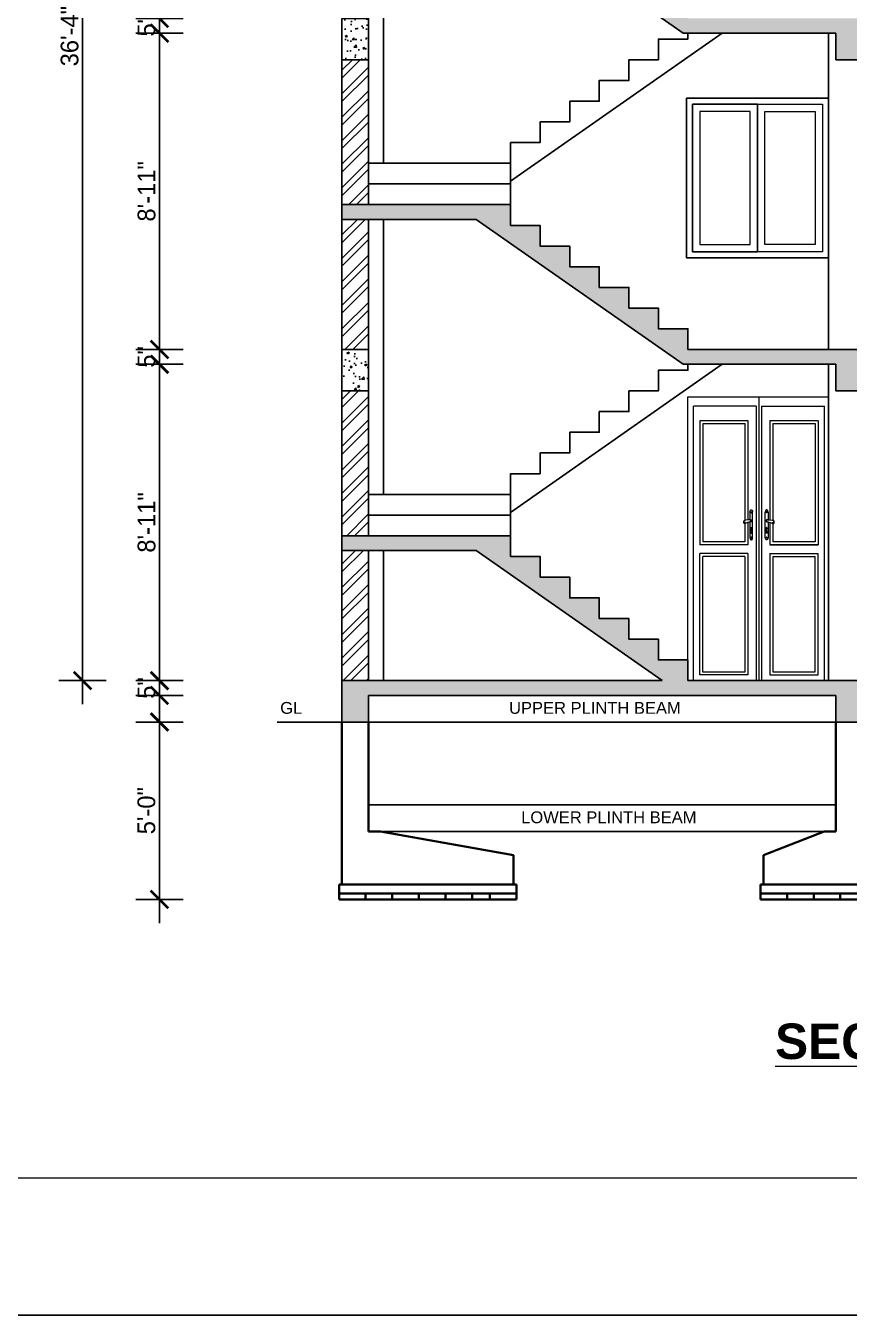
# Model space of a CAD drawing. Header units: inches. Extents: x -2812 to 9774, y -15726 to -746.
# Drawn here: x 4312.3 to 4590.8, y -9492.2 to -9056 of the extents above; entities that cross this region are included whole.
import ezdxf

# ---------------------------------------------------------------- set-up
doc = ezdxf.new("R2010")
doc.units = ezdxf.units.IN
doc.header["$LTSCALE"] = 17
doc.header["$MEASUREMENT"] = 0
doc.linetypes.add('ACAD_ISO02W100', pattern=[15, 12, -3])
for name, color, linetype, lineweight in [('DOOR & WIN', 1, 'Continuous', 25), ('ELE1', 3, 'Continuous', 9), ('ELEVATION', 7, 'Continuous', 25), ('furnitures', 45, 'Continuous', 9), ('OUTLINE', 1, 'Continuous', 25), ('TEXT', 231, 'Continuous', 20), ('WALL', 1, 'Continuous', 35), ('WINDOW FRAME', 161, 'Continuous', 20)]:
    doc.layers.add(name, color=color, linetype=linetype, lineweight=lineweight)
doc.styles.add('ARCHITECTURE', font='stylu.ttf')
doc.dimstyles.new('8 SCALE', dxfattribs={"dimscale": 0, "dimtxt": 6, "dimasz": 6, "dimexe": 8, "dimexo": 8, "dimgap": 1.25, "dimtad": 1, "dimdec": 0, "dimzin": 3, "dimdsep": 46, "dimlunit": 4, "dimtxsty": 'ARCHITECTURE', "dimblk": 'ARCHTICK', "dimcen": 8, "dimdle": 8, "dimclrd": 5, "dimclre": 5, "dimclrt": 7, "dimadec": 0, "dimazin": 0, "dimtfac": 0.75, "dimtdec": 0, "dimtix": 1, "dimtmove": 2, "dimatfit": 3, "dimldrblk": 'ARCHTICK', "dimfxl": 8, "dimfxlon": 1, "dimtolj": 1, "dimtzin": 0, "dimlwd": -1, "dimlwe": -1, "dimarcsym": 0})
pattern_1 = [(50, (1436.608, -6453.4055), (7.172602, -0.627521), [0.75, -8.25]), (355, (1436.608, -6453.4055), (-1.387513, 7.521921), [0.6, -6.6]), (100.45144, (1437.2056, -6453.458), (5.785088, 6.8944), [0.637402, -7.011421]), (46.1842, (1436.608, -6451.4055), (10.672413, -1.655193), [1.125, -12.375]), (96.63564, (1437.497, -6451.543), (9.34662, 9.741186), [0.956103, -10.517138]), (351.18416, (1436.608, -6451.405), (9.34662, 9.741186), [0.9, -9.9]), (21, (1437.608, -6451.9055), (5.9690705, -4.026189), [0.75, -8.25]), (326, (1437.608, -6451.9055), (2.433153, 7.2515), [0.6, -6.6]), (71.45144, (1438.105, -6452.241), (8.402224, 3.225312), [0.637402, -7.011421]), (37.5, (1436.608, -6453.4055), (0.1215986, 3.3289385), [0, -6.52, 0, -6.7, 0, -6.625]), (7.5, (1436.608, -6453.4055), (2.6306954, 3.944117), [0, -3.82, 0, -6.37, 0, -2.525]), (327.5, (1434.378, -6453.4055), (5.3382244, -0.2255487), [0, -2.5, 0, -7.8, 0, -10.35]), (317.5, (1433.378, -6453.4055), (5.8318617, 1.00105), [0, -3.25, 0, -5.18, 0, -7.35])]
pattern_2 = [(45, (1436.608, -6453.4055), (-3.977476, 3.977476), []), (45, (1439.2595, -6453.4055), (-3.977476, 3.977476), [])]

# ---------------------------------------------------------------- blocks, each defined once
blk = doc.blocks.new('sdfsdferer')
at = {"layer": 'ELEVATION', "linetype": 'Continuous'}
blk.add_lwpolyline([(-29098.16, -495.81), (-29050.16, -495.81), (-29050.16, -549.81), (-29098.16, -549.81)], close=True, dxfattribs=at)
at = {"layer": 'WINDOW FRAME'}
for p, q in [((-29074.16, -497.81), (-29074.16, -547.81)), ((-29074.16, -547.81), (-29074.16, -497.81))]:
    blk.add_line(p, q, dxfattribs=at)
for points in [[(-29074.16, -547.81), (-29096.16, -547.81), (-29096.16, -497.81), (-29074.16, -497.81)], [(-29074.16, -497.81), (-29052.16, -497.81), (-29052.16, -547.81), (-29074.16, -547.81)]]:
    blk.add_lwpolyline(points, dxfattribs=at)
for points in [[(-29074.16, -497.81), (-29096.16, -497.81), (-29096.16, -547.81), (-29074.16, -547.81)], [(-29076.66, -500.31), (-29093.66, -500.31), (-29093.66, -545.31), (-29076.66, -545.31)], [(-29071.66, -500.31), (-29054.66, -500.31), (-29054.66, -545.31), (-29071.66, -545.31)]]:
    blk.add_lwpolyline(points, close=True, dxfattribs=at)
blk = doc.blocks.new('_ArchTick')
at = {"color": 0, "linetype": 'ByBlock', "const_width": 0.15}
blk.add_lwpolyline([(-0.5, -0.5), (0.5, 0.5)], dxfattribs=at)
blk = doc.blocks.new('*D3173')
at = {"layer": 'Defpoints', "color": 0, "transparency": 16777216}
for p in [(4357.53, -9170.52), (4536.24, -9170.52), (4419.24, -9277.52)]:
    blk.add_point(p, dxfattribs=at)
at = {"layer": 'OUTLINE', "color": 5, "transparency": 16777216}
for p, q in [((4357.53, -9285.52), (4357.53, -9162.52)), ((4365.53, -9170.52), (4349.53, -9170.52)), ((4365.53, -9277.52), (4349.53, -9277.52))]:
    blk.add_line(p, q, dxfattribs=at)
at = {"layer": 'OUTLINE', "color": 5, "transparency": 16777216, "xscale": 6, "yscale": 6, "zscale": 6}
for p, rotation in [((4357.53, -9170.52), 90), ((4357.53, -9277.52), 270)]:
    blk.add_blockref('_ArchTick', p, dxfattribs=dict(at, rotation=rotation))
at = {"layer": 'OUTLINE', "color": 7, "transparency": 16777216, "insert": (4353.18, -9224.02), "char_height": 6, "attachment_point": 5, "rotation": 90, "style": 'ARCHITECTURE'}
blk.add_mtext('\\A1;8\'-11"', dxfattribs=at)
blk = doc.blocks.new('*D3174')
at = {"layer": 'Defpoints', "color": 0, "transparency": 16777216}
for p in [(4357.53, -9058.52), (4536.24, -9058.52), (4536.24, -9165.52)]:
    blk.add_point(p, dxfattribs=at)
at = {"layer": 'OUTLINE', "color": 5, "transparency": 16777216}
for p, q in [((4357.53, -9173.52), (4357.53, -9050.52)), ((4365.53, -9058.52), (4349.53, -9058.52)), ((4365.53, -9165.52), (4349.53, -9165.52))]:
    blk.add_line(p, q, dxfattribs=at)
at = {"layer": 'OUTLINE', "color": 5, "transparency": 16777216, "xscale": 6, "yscale": 6, "zscale": 6}
for p, rotation in [((4357.53, -9058.52), 90), ((4357.53, -9165.52), 270)]:
    blk.add_blockref('_ArchTick', p, dxfattribs=dict(at, rotation=rotation))
at = {"layer": 'OUTLINE', "color": 7, "transparency": 16777216, "insert": (4353.18, -9112.02), "char_height": 6, "attachment_point": 5, "rotation": 90, "style": 'ARCHITECTURE'}
blk.add_mtext('\\A1;8\'-11"', dxfattribs=at)
blk = doc.blocks.new('*D3175')
at = {"layer": 'Defpoints', "color": 0, "transparency": 16777216}
for p in [(4357.53, -9053.52), (4536.24, -9053.52), (4536.24, -9058.52)]:
    blk.add_point(p, dxfattribs=at)
at = {"layer": 'OUTLINE', "color": 5, "transparency": 16777216}
for p, q in [((4357.53, -9053.52), (4357.53, -9047.52)), ((4365.53, -9053.52), (4349.53, -9053.52)), ((4357.53, -9058.52), (4357.53, -9053.52)), ((4365.53, -9058.52), (4349.53, -9058.52)), ((4357.53, -9058.52), (4357.53, -9064.52))]:
    blk.add_line(p, q, dxfattribs=at)
at = {"layer": 'OUTLINE', "color": 5, "transparency": 16777216, "xscale": 6, "yscale": 6, "zscale": 6}
for p, rotation in [((4357.53, -9053.52), 270), ((4357.53, -9058.52), 90)]:
    blk.add_blockref('_ArchTick', p, dxfattribs=dict(at, rotation=rotation))
at = {"layer": 'OUTLINE', "color": 7, "transparency": 16777216, "insert": (4353.15, -9056.02), "char_height": 6, "attachment_point": 5, "rotation": 90, "style": 'ARCHITECTURE'}
blk.add_mtext('\\A1;5"', dxfattribs=at)
blk = doc.blocks.new('*D3176')
at = {"layer": 'Defpoints', "color": 0, "transparency": 16777216}
for p in [(4357.53, -8946.52), (4536.24, -8946.52), (4536.24, -9053.52)]:
    blk.add_point(p, dxfattribs=at)
at = {"layer": 'OUTLINE', "color": 5, "transparency": 16777216}
for p, q in [((4357.53, -9061.52), (4357.53, -8938.52)), ((4365.53, -8946.52), (4349.53, -8946.52)), ((4365.53, -9053.52), (4349.53, -9053.52))]:
    blk.add_line(p, q, dxfattribs=at)
at = {"layer": 'OUTLINE', "color": 5, "transparency": 16777216, "xscale": 6, "yscale": 6, "zscale": 6}
for p, rotation in [((4357.53, -8946.52), 90), ((4357.53, -9053.52), 270)]:
    blk.add_blockref('_ArchTick', p, dxfattribs=dict(at, rotation=rotation))
at = {"layer": 'OUTLINE', "color": 7, "transparency": 16777216, "insert": (4353.18, -9000.02), "char_height": 6, "attachment_point": 5, "rotation": 90, "style": 'ARCHITECTURE'}
blk.add_mtext('\\A1;8\'-11"', dxfattribs=at)
blk = doc.blocks.new('*D3181')
at = {"layer": 'Defpoints', "color": 0, "transparency": 16777216}
for p in [(4357.53, -9165.52), (4536.24, -9165.52), (4536.24, -9170.52)]:
    blk.add_point(p, dxfattribs=at)
at = {"layer": 'OUTLINE', "color": 5, "transparency": 16777216}
for p, q in [((4357.53, -9165.52), (4357.53, -9159.52)), ((4365.53, -9165.52), (4349.53, -9165.52)), ((4357.53, -9170.52), (4357.53, -9165.52)), ((4365.53, -9170.52), (4349.53, -9170.52)), ((4357.53, -9170.52), (4357.53, -9176.52))]:
    blk.add_line(p, q, dxfattribs=at)
at = {"layer": 'OUTLINE', "color": 5, "transparency": 16777216, "xscale": 6, "yscale": 6, "zscale": 6}
for p, rotation in [((4357.53, -9165.52), 270), ((4357.53, -9170.52), 90)]:
    blk.add_blockref('_ArchTick', p, dxfattribs=dict(at, rotation=rotation))
at = {"layer": 'OUTLINE', "color": 7, "transparency": 16777216, "insert": (4353.15, -9168.02), "char_height": 6, "attachment_point": 5, "rotation": 90, "style": 'ARCHITECTURE'}
blk.add_mtext('\\A1;5"', dxfattribs=at)
blk = doc.blocks.new('*D3182')
at = {"layer": 'Defpoints', "color": 0, "transparency": 16777216}
for p in [(4419.24, -9277.52), (4357.53, -9282.52), (4428.24, -9282.52)]:
    blk.add_point(p, dxfattribs=at)
at = {"layer": 'OUTLINE', "color": 5, "transparency": 16777216}
for p, q in [((4357.53, -9277.52), (4357.53, -9271.52)), ((4365.53, -9277.52), (4349.53, -9277.52)), ((4357.53, -9277.52), (4357.53, -9282.52)), ((4365.53, -9282.52), (4349.53, -9282.52)), ((4357.53, -9282.52), (4357.53, -9288.52))]:
    blk.add_line(p, q, dxfattribs=at)
at = {"layer": 'OUTLINE', "color": 5, "transparency": 16777216, "xscale": 6, "yscale": 6, "zscale": 6}
for p, rotation in [((4357.53, -9277.52), 270), ((4357.53, -9282.52), 90)]:
    blk.add_blockref('_ArchTick', p, dxfattribs=dict(at, rotation=rotation))
at = {"layer": 'OUTLINE', "color": 7, "transparency": 16777216, "insert": (4353.15, -9280.02), "char_height": 6, "attachment_point": 5, "rotation": 90, "style": 'ARCHITECTURE'}
blk.add_mtext('\\A1;5"', dxfattribs=at)
blk = doc.blocks.new('*D3183')
at = {"layer": 'Defpoints', "color": 0, "transparency": 16777216}
for p in [(4419.24, -9291.52), (4357.53, -9351.52), (4419.24, -9351.52)]:
    blk.add_point(p, dxfattribs=at)
at = {"layer": 'OUTLINE', "color": 5, "transparency": 16777216}
for p, q in [((4357.53, -9283.52), (4357.53, -9359.52)), ((4365.53, -9291.52), (4349.53, -9291.52)), ((4365.53, -9351.52), (4349.53, -9351.52))]:
    blk.add_line(p, q, dxfattribs=at)
at = {"layer": 'OUTLINE', "color": 5, "transparency": 16777216, "xscale": 6, "yscale": 6, "zscale": 6}
for p, rotation in [((4357.53, -9291.52), 90), ((4357.53, -9351.52), 270)]:
    blk.add_blockref('_ArchTick', p, dxfattribs=dict(at, rotation=rotation))
at = {"layer": 'OUTLINE', "color": 7, "transparency": 16777216, "insert": (4353.13, -9321.52), "char_height": 6, "attachment_point": 5, "rotation": 90, "style": 'ARCHITECTURE'}
blk.add_mtext('\\A1;5\'-0"', dxfattribs=at)
blk = doc.blocks.new('*D3184')
at = {"layer": 'Defpoints', "color": 0, "transparency": 16777216}
for p in [(4331.54, -8841.52), (4419.24, -8841.52), (4419.24, -9277.52)]:
    blk.add_point(p, dxfattribs=at)
at = {"layer": 'OUTLINE', "color": 5, "transparency": 16777216}
for p, q in [((4331.54, -9285.52), (4331.54, -8833.52)), ((4339.54, -8841.52), (4323.54, -8841.52)), ((4339.54, -9277.52), (4323.54, -9277.52))]:
    blk.add_line(p, q, dxfattribs=at)
at = {"layer": 'OUTLINE', "color": 5, "transparency": 16777216, "xscale": 6, "yscale": 6, "zscale": 6}
for p, rotation in [((4331.54, -8841.52), 90), ((4331.54, -9277.52), 270)]:
    blk.add_blockref('_ArchTick', p, dxfattribs=dict(at, rotation=rotation))
at = {"layer": 'OUTLINE', "color": 7, "transparency": 16777216, "insert": (4327.16, -9059.52), "char_height": 6, "attachment_point": 5, "rotation": 90, "style": 'ARCHITECTURE'}
blk.add_mtext('\\A1;36\'-4"', dxfattribs=at)

msp = doc.modelspace()

# ---------------------------------------------------------------- hatches: boundary and pattern name
at = {"layer": 'OUTLINE', "true_color": 0xf7abae}
h = msp.add_hatch(dxfattribs=at)
h.set_pattern_fill('AR-CONC', color=241)
h.set_pattern_definition(pattern_1)
h.paths.add_polyline_path([(4476.24, -9004.52), (4419.24, -9004.52), (4419.24, -9009.52), (4464.66, -9009.52), (4534.66, -9058.52), (4586.25, -9058.52), (4586.25, -9067.52), (4595.25, -9067.52), (4595.25, -9058.52), (4714.74, -9058.52), (4714.74, -9067.52), (4723.74, -9067.52), (4723.74, -9058.52), (4870.24, -9058.52), (4870.24, -9067.52), (4879.24, -9067.52), (4879.24, -9053.52), (4870.24, -9053.52), (4536.24, -9053.52), (4536.24, -9046.52), (4526.24, -9046.52), (4526.24, -9039.52), (4516.24, -9039.52), (4516.24, -9032.52), (4506.24, -9032.52), (4506.24, -9025.52), (4496.24, -9025.52), (4496.24, -9018.52), (4486.24, -9018.52), (4486.24, -9011.52), (4476.24, -9011.52)])
h = msp.add_hatch(dxfattribs=at)
h.set_pattern_fill('AR-CONC', color=241)
h.set_pattern_definition(pattern_1)
h.paths.add_polyline_path([(4428.24, -9053.52), (4419.24, -9053.52), (4419.24, -9067.52), (4428.24, -9067.52)])
at = {"layer": 'OUTLINE'}
h = msp.add_hatch(dxfattribs=at)
h.set_pattern_fill('ANSI32', color=8, scale=15)
h.set_pattern_definition(pattern_2)
h.paths.add_polyline_path([(4428.24, -9067.52), (4419.24, -9067.52), (4419.24, -9116.52), (4428.24, -9116.52)])
at = {"layer": 'OUTLINE', "true_color": 0xf7abae}
h = msp.add_hatch(dxfattribs=at)
h.set_pattern_fill('AR-CONC', color=241)
h.set_pattern_definition(pattern_1)
h.paths.add_polyline_path([(4496.24, -9130.52), (4486.24, -9130.52), (4486.24, -9123.52), (4476.24, -9123.52), (4476.24, -9116.52), (4419.24, -9116.52), (4419.24, -9121.52), (4464.66, -9121.52), (4534.66, -9170.52), (4586.25, -9170.52), (4586.25, -9179.52), (4595.25, -9179.52), (4595.25, -9170.52), (4714.74, -9170.52), (4714.74, -9179.52), (4723.74, -9179.52), (4723.74, -9170.52), (4870.24, -9170.52), (4870.24, -9179.52), (4879.24, -9179.52), (4879.24, -9165.52), (4870.24, -9165.52), (4536.24, -9165.52), (4536.24, -9158.52), (4526.24, -9158.52), (4526.24, -9151.52), (4516.24, -9151.52), (4516.24, -9144.52), (4506.24, -9144.52), (4506.24, -9137.52), (4496.24, -9137.52)])
at = {"layer": 'OUTLINE'}
h = msp.add_hatch(dxfattribs=at)
h.set_pattern_fill('ANSI32', color=8, scale=15)
h.set_pattern_definition(pattern_2)
h.paths.add_polyline_path([(4428.24, -9121.52), (4419.24, -9121.52), (4419.24, -9165.52), (4428.24, -9165.52)], flags=17)
at = {"layer": 'OUTLINE', "true_color": 0xf7abae}
h = msp.add_hatch(dxfattribs=at)
h.set_pattern_fill('AR-CONC', color=241)
h.set_pattern_definition(pattern_1)
h.paths.add_polyline_path([(4428.24, -9165.52), (4419.24, -9165.52), (4419.24, -9179.52), (4428.24, -9179.52)])
at = {"layer": 'OUTLINE'}
h = msp.add_hatch(dxfattribs=at)
h.set_pattern_fill('ANSI32', color=8, scale=15)
h.set_pattern_definition(pattern_2)
h.paths.add_polyline_path([(4428.24, -9179.52), (4419.24, -9179.52), (4419.24, -9228.52), (4428.24, -9228.52)])
at = {"layer": 'OUTLINE', "true_color": 0xf7abae}
h = msp.add_hatch(dxfattribs=at)
h.set_pattern_fill('AR-CONC', color=241)
h.set_pattern_definition(pattern_1)
h.paths.add_polyline_path([(4428.24, -9282.52), (4586.25, -9282.52), (4586.25, -9291.52), (4595.25, -9291.52), (4595.25, -9282.52), (4714.74, -9282.52), (4714.74, -9291.52), (4723.74, -9291.52), (4723.74, -9282.52), (4870.24, -9282.52), (4870.24, -9291.52), (4879.24, -9291.52), (4879.24, -9277.52), (4870.24, -9277.52), (4536.24, -9277.52), (4536.24, -9270.52), (4526.24, -9270.52), (4526.24, -9263.52), (4516.24, -9263.52), (4516.24, -9256.52), (4506.24, -9256.52), (4506.24, -9249.52), (4496.24, -9249.52), (4496.24, -9242.52), (4486.24, -9242.52), (4486.24, -9235.52), (4476.24, -9235.52), (4476.24, -9228.52), (4419.24, -9228.52), (4419.24, -9233.52), (4464.66, -9233.52), (4527.52, -9277.52), (4419.24, -9277.52), (4419.24, -9291.52), (4428.24, -9291.52)])
at = {"layer": 'OUTLINE'}
h = msp.add_hatch(dxfattribs=at)
h.set_pattern_fill('ANSI32', color=8, scale=15)
h.set_pattern_definition(pattern_2)
h.paths.add_polyline_path([(4428.24, -9233.52), (4419.24, -9233.52), (4419.24, -9277.52), (4428.24, -9277.52)], flags=17)

# ---------------------------------------------------------------- linework, layer by layer
at = {"layer": 'Defpoints'}
msp.add_lwpolyline([(5451.85, -7244.21), (2274.25, -7244.21), (2274.25, -9492.18), (5451.85, -9492.18)], close=True, dxfattribs=at)
at = {"layer": 'ELE1'}
msp.add_lwpolyline([(2320.56, -7290.53), (5405.53, -7290.53), (5405.53, -9445.86), (2320.56, -9445.86)], close=True, dxfattribs=at)
at = {"layer": 'furnitures'}
for p, q in [((4536.24, -9181.52), (4583.75, -9181.52)), ((4536.24, -9181.52), (4583.75, -9181.52)), ((4536.24, -9277.52), (4536.24, -9181.52)), ((4536.24, -9181.52), (4583.75, -9181.52)), ((4538.12, -9277.52), (4538.12, -9184.71)), ((4559.33, -9184.71), (4538.12, -9184.71)), ((4559.33, -9184.71), (4559.33, -9277.52)), ((4560.24, -9181.52), (4560.24, -9277.52)), ((4561.14, -9184.71), (4561.14, -9277.52)), ((4561.14, -9184.71), (4582.35, -9184.71)), ((4582.35, -9277.52), (4582.35, -9184.71)), ((4583.75, -9277.52), (4583.75, -9181.52)), ((4540.23, -9189.5), (4540.23, -9231.63)), ((4540.32, -9189.5), (4556.5, -9189.5)), ((4556.5, -9189.5), (4556.5, -9223.18)), ((4563.97, -9189.5), (4563.97, -9223.18)), ((4563.97, -9189.5), (4580.16, -9189.5)), ((4580.24, -9189.5), (4580.24, -9231.63)), ((4541.23, -9190.5), (4541.23, -9230.63)), ((4541.32, -9190.5), (4555.58, -9190.5)), ((4555.5, -9190.5), (4555.5, -9223.27)), ((4564.97, -9190.5), (4564.97, -9223.27)), ((4564.97, -9190.5), (4579.24, -9190.5)), ((4579.24, -9190.5), (4579.24, -9230.63)), ((4557.17, -9220.53), (4557.22, -9220.19)), ((4557.22, -9220.19), (4557.35, -9219.92)), ((4557.35, -9219.92), (4557.53, -9219.77)), ((4557.53, -9219.77), (4557.74, -9219.77)), ((4557.55, -9220.45), (4557.53, -9220.55)), ((4557.61, -9220.39), (4557.55, -9220.45)), ((4557.55, -9220.55), (4557.56, -9220.46)), ((4557.56, -9220.46), (4557.61, -9220.4)), ((4557.67, -9220.39), (4557.61, -9220.39)), ((4557.61, -9220.4), (4557.67, -9220.4)), ((4557.72, -9220.45), (4557.67, -9220.39)), ((4557.67, -9220.4), (4557.71, -9220.46)), ((4557.71, -9220.46), (4557.73, -9220.55)), ((4557.74, -9220.55), (4557.72, -9220.45)), ((4557.74, -9219.77), (4557.93, -9219.92)), ((4557.93, -9219.92), (4558.05, -9220.19)), ((4558.05, -9220.19), (4558.1, -9220.53)), ((4562.42, -9220.19), (4562.37, -9220.53)), ((4562.54, -9219.92), (4562.42, -9220.19)), ((4562.73, -9219.77), (4562.54, -9219.92)), ((4562.94, -9219.77), (4562.73, -9219.77)), ((4562.73, -9220.55), (4562.75, -9220.45)), ((4562.76, -9220.46), (4562.74, -9220.55)), ((4562.75, -9220.45), (4562.8, -9220.39)), ((4562.81, -9220.4), (4562.76, -9220.46)), ((4562.8, -9220.39), (4562.87, -9220.39)), ((4562.86, -9220.4), (4562.81, -9220.4)), ((4562.91, -9220.46), (4562.86, -9220.4)), ((4562.87, -9220.39), (4562.92, -9220.45)), ((4562.93, -9220.55), (4562.91, -9220.46)), ((4562.92, -9220.45), (4562.94, -9220.55)), ((4563.12, -9219.92), (4562.94, -9219.77)), ((4563.25, -9220.19), (4563.12, -9219.92)), ((4563.3, -9220.53), (4563.25, -9220.19)), ((4555.16, -9223.61), (4555.15, -9223.62)), ((4555.15, -9223.62), (4555.15, -9223.65)), ((4555.15, -9223.65), (4555.16, -9223.62)), ((4555.15, -9223.65), (4555.15, -9223.7)), ((4555.15, -9223.7), (4555.15, -9223.76)), ((4555.15, -9223.76), (4555.15, -9223.82)), ((4555.15, -9223.82), (4555.15, -9223.89)), ((4555.15, -9223.89), (4555.15, -9223.97)), ((4555.15, -9223.97), (4555.15, -9224.03)), ((4555.15, -9224.03), (4555.15, -9224.09)), ((4555.15, -9224.09), (4555.15, -9224.13)), ((4555.15, -9224.13), (4555.15, -9224.16)), ((4555.15, -9224.16), (4555.16, -9224.17)), ((4555.16, -9223.56), (4555.17, -9223.53)), ((4555.16, -9223.58), (4555.17, -9223.55)), ((4555.16, -9223.61), (4555.16, -9223.56)), ((4555.16, -9223.58), (4555.16, -9223.58)), ((4555.16, -9223.62), (4555.17, -9223.58)), ((4555.16, -9223.58), (4555.16, -9223.62)), ((4555.16, -9223.62), (4555.16, -9223.58)), ((4555.16, -9223.62), (4555.16, -9223.62)), ((4555.16, -9223.62), (4555.16, -9223.65)), ((4555.16, -9223.74), (4555.16, -9223.62)), ((4555.16, -9223.89), (4555.16, -9223.81)), ((4555.16, -9224.11), (4555.16, -9223.97)), ((4555.16, -9224.22), (4555.16, -9224.16)), ((4555.16, -9224.22), (4555.16, -9224.17)), ((4555.17, -9224.25), (4555.16, -9224.22)), ((4555.2, -9223.46), (4555.17, -9223.53)), ((4555.17, -9223.55), (4555.17, -9223.54)), ((4555.17, -9223.58), (4555.17, -9223.58)), ((4555.2, -9224.3), (4555.17, -9224.25)), ((4555.24, -9223.41), (4555.2, -9223.46)), ((4555.2, -9224.29), (4555.24, -9224.31)), ((4555.2, -9224.29), (4555.2, -9224.3)), ((4555.24, -9224.33), (4555.2, -9224.3)), ((4555.21, -9223.88), (4555.25, -9223.87)), ((4555.21, -9223.88), (4555.21, -9223.99)), ((4555.21, -9223.99), (4555.25, -9223.99)), ((4555.24, -9223.41), (4555.52, -9223.25)), ((4555.24, -9224.31), (4555.24, -9224.33)), ((4555.24, -9224.31), (4555.24, -9224.33)), ((4555.51, -9224.35), (4555.24, -9224.31)), ((4555.24, -9224.31), (4555.24, -9224.31)), ((4555.52, -9224.37), (4555.24, -9224.33)), ((4555.25, -9223.87), (4555.25, -9223.99)), ((4555.57, -9223.95), (4555.25, -9223.99)), ((4555.25, -9223.99), (4555.25, -9224.1)), ((4555.56, -9224.09), (4555.25, -9224.1)), ((4555.5, -9224.36), (4555.5, -9230.63)), ((4555.51, -9224.35), (4555.52, -9224.37)), ((4555.82, -9223.23), (4555.52, -9223.25)), ((4555.82, -9224.26), (4555.52, -9224.37)), ((4555.56, -9224.09), (4555.57, -9223.95)), ((4556.46, -9223.18), (4555.82, -9223.23)), ((4556.46, -9224.02), (4555.82, -9224.26)), ((4555.82, -9224.25), (4555.82, -9224.25)), ((4556.5, -9223.18), (4556.46, -9223.18)), ((4556.5, -9224.01), (4556.46, -9224.02)), ((4557.15, -9223.11), (4556.5, -9223.18)), ((4556.5, -9223.18), (4556.5, -9223.23)), ((4557.15, -9223.79), (4556.5, -9224.01)), ((4556.5, -9224), (4556.5, -9224.01)), ((4556.5, -9224.01), (4556.5, -9231.63)), ((4557.17, -9223.11), (4557.15, -9223.11)), ((4557.17, -9223.78), (4557.15, -9223.79)), ((4557.17, -9220.53), (4557.17, -9223.11)), ((4557.17, -9223.11), (4557.17, -9223.21)), ((4557.23, -9223.12), (4557.17, -9223.11)), ((4557.17, -9223.28), (4557.17, -9223.29)), ((4557.17, -9223.77), (4557.17, -9223.78)), ((4557.17, -9223.78), (4557.17, -9229.13)), ((4557.23, -9223.78), (4557.17, -9223.78)), ((4557.23, -9223.12), (4557.31, -9223.13)), ((4557.31, -9223.77), (4557.23, -9223.78)), ((4557.31, -9223.13), (4557.39, -9223.13)), ((4557.39, -9223.77), (4557.31, -9223.77)), ((4557.39, -9223.13), (4557.46, -9223.13)), ((4557.46, -9223.76), (4557.39, -9223.77)), ((4557.46, -9223.13), (4557.53, -9223.14)), ((4557.53, -9223.76), (4557.46, -9223.76)), ((4557.53, -9220.55), (4557.55, -9220.65)), ((4557.53, -9223.14), (4557.58, -9223.14)), ((4557.53, -9223.45), (4557.54, -9223.39)), ((4557.54, -9223.51), (4557.53, -9223.45)), ((4557.58, -9223.75), (4557.53, -9223.76)), ((4557.54, -9223.39), (4557.55, -9223.33)), ((4557.55, -9223.57), (4557.54, -9223.51)), ((4557.56, -9220.64), (4557.55, -9220.55)), ((4557.55, -9220.65), (4557.61, -9220.72)), ((4557.55, -9223.33), (4557.58, -9223.28)), ((4557.58, -9223.62), (4557.55, -9223.57)), ((4557.61, -9220.7), (4557.56, -9220.64)), ((4557.58, -9223.14), (4557.63, -9223.15)), ((4557.58, -9223.28), (4557.59, -9223.26)), ((4557.61, -9223.66), (4557.58, -9223.62)), ((4557.63, -9223.75), (4557.58, -9223.75)), ((4557.67, -9220.7), (4557.61, -9220.7)), ((4557.61, -9220.72), (4557.67, -9220.72)), ((4557.64, -9223.68), (4557.61, -9223.66)), ((4557.62, -9223.23), (4557.64, -9223.21)), ((4557.63, -9223.15), (4557.66, -9223.15)), ((4557.66, -9223.75), (4557.63, -9223.75)), ((4557.64, -9223.21), (4557.68, -9223.21)), ((4557.68, -9223.69), (4557.64, -9223.68)), ((4557.66, -9223.15), (4557.68, -9223.16)), ((4557.68, -9223.74), (4557.66, -9223.75)), ((4557.71, -9220.64), (4557.67, -9220.7)), ((4557.67, -9220.72), (4557.72, -9220.65)), ((4557.72, -9223.17), (4557.68, -9223.16)), ((4557.68, -9223.21), (4557.72, -9223.21)), ((4557.72, -9223.68), (4557.68, -9223.69)), ((4557.68, -9223.74), (4557.72, -9223.73)), ((4557.73, -9220.55), (4557.71, -9220.64)), ((4557.72, -9220.65), (4557.74, -9220.55)), ((4557.76, -9223.2), (4557.72, -9223.17)), ((4557.72, -9223.21), (4557.75, -9223.24)), ((4557.75, -9223.66), (4557.72, -9223.68)), ((4557.72, -9223.73), (4557.76, -9223.7)), ((4557.75, -9223.24), (4557.75, -9223.24)), ((4557.78, -9223.62), (4557.75, -9223.66)), ((4557.8, -9223.24), (4557.76, -9223.2)), ((4557.76, -9223.7), (4557.8, -9223.66)), ((4557.79, -9223.6), (4557.78, -9223.62)), ((4557.79, -9223.3), (4557.8, -9223.33)), ((4557.8, -9223.25), (4557.8, -9223.24)), ((4557.83, -9223.31), (4557.8, -9223.25)), ((4557.8, -9223.33), (4557.82, -9223.39)), ((4557.8, -9223.65), (4557.83, -9223.59)), ((4557.8, -9223.65), (4557.8, -9223.66)), ((4557.82, -9223.51), (4557.81, -9223.53)), ((4557.82, -9223.39), (4557.82, -9223.45)), ((4557.82, -9223.45), (4557.82, -9223.51)), ((4557.85, -9223.38), (4557.83, -9223.31)), ((4557.83, -9223.59), (4557.85, -9223.52)), ((4557.85, -9223.45), (4557.85, -9223.38)), ((4557.85, -9223.52), (4557.85, -9223.45)), ((4558.1, -9229.13), (4558.1, -9220.53)), ((4562.37, -9229.13), (4562.37, -9220.53)), ((4562.62, -9223.38), (4562.64, -9223.31)), ((4562.62, -9223.45), (4562.62, -9223.38)), ((4562.62, -9223.52), (4562.62, -9223.45)), ((4562.64, -9223.59), (4562.62, -9223.52)), ((4562.64, -9223.31), (4562.67, -9223.25)), ((4562.67, -9223.65), (4562.64, -9223.59)), ((4562.67, -9223.33), (4562.65, -9223.39)), ((4562.65, -9223.39), (4562.65, -9223.45)), ((4562.65, -9223.45), (4562.65, -9223.51)), ((4562.65, -9223.51), (4562.66, -9223.53)), ((4562.67, -9223.24), (4562.71, -9223.2)), ((4562.67, -9223.25), (4562.67, -9223.24)), ((4562.68, -9223.3), (4562.67, -9223.33)), ((4562.67, -9223.65), (4562.67, -9223.66)), ((4562.71, -9223.7), (4562.67, -9223.66)), ((4562.68, -9223.6), (4562.69, -9223.62)), ((4562.69, -9223.62), (4562.72, -9223.66)), ((4562.71, -9223.2), (4562.75, -9223.17)), ((4562.75, -9223.73), (4562.71, -9223.7)), ((4562.76, -9223.21), (4562.72, -9223.24)), ((4562.72, -9223.24), (4562.72, -9223.24)), ((4562.72, -9223.66), (4562.76, -9223.68)), ((4562.75, -9220.65), (4562.73, -9220.55)), ((4562.74, -9220.55), (4562.76, -9220.64)), ((4562.8, -9220.72), (4562.75, -9220.65)), ((4562.75, -9223.17), (4562.79, -9223.16)), ((4562.79, -9223.74), (4562.75, -9223.73)), ((4562.76, -9220.64), (4562.81, -9220.7)), ((4562.79, -9223.21), (4562.76, -9223.21)), ((4562.76, -9223.68), (4562.79, -9223.69)), ((4562.81, -9223.15), (4562.79, -9223.16)), ((4562.83, -9223.21), (4562.79, -9223.21)), ((4562.79, -9223.69), (4562.83, -9223.68)), ((4562.79, -9223.74), (4562.81, -9223.75)), ((4562.87, -9220.72), (4562.8, -9220.72)), ((4562.81, -9220.7), (4562.86, -9220.7)), ((4562.84, -9223.15), (4562.81, -9223.15)), ((4562.81, -9223.75), (4562.84, -9223.75)), ((4562.85, -9223.23), (4562.83, -9223.21)), ((4562.83, -9223.68), (4562.86, -9223.66)), ((4562.89, -9223.14), (4562.84, -9223.15)), ((4562.84, -9223.75), (4562.89, -9223.75)), ((4562.86, -9220.7), (4562.91, -9220.64)), ((4562.86, -9223.66), (4562.89, -9223.62)), ((4562.92, -9220.65), (4562.87, -9220.72)), ((4562.89, -9223.28), (4562.88, -9223.26)), ((4562.94, -9223.14), (4562.89, -9223.14)), ((4562.92, -9223.33), (4562.89, -9223.28)), ((4562.89, -9223.62), (4562.92, -9223.57)), ((4562.89, -9223.75), (4562.94, -9223.76)), ((4562.91, -9220.64), (4562.93, -9220.55)), ((4562.94, -9220.55), (4562.92, -9220.65)), ((4562.93, -9223.39), (4562.92, -9223.33)), ((4562.92, -9223.57), (4562.93, -9223.51)), ((4562.94, -9223.45), (4562.93, -9223.39)), ((4562.93, -9223.51), (4562.94, -9223.45)), ((4563.01, -9223.13), (4562.94, -9223.14)), ((4562.94, -9223.76), (4563.01, -9223.76)), ((4563.08, -9223.13), (4563.01, -9223.13)), ((4563.01, -9223.76), (4563.08, -9223.77)), ((4563.16, -9223.13), (4563.08, -9223.13)), ((4563.08, -9223.77), (4563.16, -9223.77)), ((4563.24, -9223.12), (4563.16, -9223.13)), ((4563.16, -9223.77), (4563.24, -9223.78)), ((4563.24, -9223.12), (4563.3, -9223.11)), ((4563.24, -9223.78), (4563.3, -9223.78)), ((4563.3, -9220.53), (4563.3, -9223.11)), ((4563.3, -9223.11), (4563.3, -9223.21)), ((4563.3, -9223.11), (4563.32, -9223.11)), ((4563.3, -9223.28), (4563.3, -9223.29)), ((4563.3, -9223.77), (4563.3, -9223.78)), ((4563.3, -9223.78), (4563.3, -9229.13)), ((4563.3, -9223.78), (4563.32, -9223.79)), ((4563.32, -9223.11), (4563.97, -9223.18)), ((4563.32, -9223.79), (4563.97, -9224.01)), ((4563.97, -9223.18), (4564.01, -9223.18)), ((4563.97, -9223.18), (4563.97, -9223.23)), ((4563.97, -9224), (4563.97, -9224.01)), ((4563.97, -9224.01), (4564.01, -9224.02)), ((4563.97, -9224.01), (4563.97, -9231.63)), ((4564.01, -9223.18), (4564.65, -9223.23)), ((4564.01, -9224.02), (4564.65, -9224.26)), ((4564.65, -9223.23), (4564.95, -9223.25)), ((4564.65, -9224.25), (4564.65, -9224.25)), ((4564.65, -9224.26), (4564.95, -9224.37)), ((4564.91, -9224.09), (4564.9, -9223.95)), ((4564.9, -9223.95), (4565.22, -9223.99)), ((4564.91, -9224.09), (4565.22, -9224.1)), ((4565.23, -9223.41), (4564.95, -9223.25)), ((4564.95, -9224.37), (4565.23, -9224.33)), ((4564.96, -9224.35), (4564.95, -9224.37)), ((4564.96, -9224.35), (4565.23, -9224.31)), ((4564.97, -9224.36), (4564.97, -9230.63)), ((4565.22, -9223.87), (4565.22, -9223.99)), ((4565.27, -9223.88), (4565.22, -9223.87)), ((4565.22, -9223.99), (4565.22, -9224.1)), ((4565.27, -9223.99), (4565.22, -9223.99)), ((4565.23, -9223.41), (4565.27, -9223.46)), ((4565.27, -9224.29), (4565.23, -9224.31)), ((4565.23, -9224.33), (4565.27, -9224.3)), ((4565.23, -9224.31), (4565.23, -9224.33)), ((4565.23, -9224.31), (4565.23, -9224.33)), ((4565.23, -9224.31), (4565.23, -9224.31)), ((4565.27, -9223.46), (4565.3, -9223.53)), ((4565.27, -9223.88), (4565.27, -9223.99)), ((4565.27, -9224.3), (4565.3, -9224.25)), ((4565.27, -9224.29), (4565.27, -9224.3)), ((4565.31, -9223.56), (4565.3, -9223.53)), ((4565.3, -9223.55), (4565.3, -9223.54)), ((4565.31, -9223.58), (4565.3, -9223.55)), ((4565.3, -9223.58), (4565.3, -9223.58)), ((4565.31, -9223.62), (4565.3, -9223.58)), ((4565.3, -9224.25), (4565.31, -9224.22)), ((4565.32, -9223.61), (4565.31, -9223.56)), ((4565.31, -9223.58), (4565.31, -9223.58)), ((4565.31, -9223.58), (4565.31, -9223.62)), ((4565.31, -9223.62), (4565.31, -9223.58)), ((4565.32, -9223.65), (4565.31, -9223.62)), ((4565.31, -9223.62), (4565.31, -9223.62)), ((4565.31, -9223.62), (4565.31, -9223.65)), ((4565.31, -9223.74), (4565.31, -9223.62)), ((4565.31, -9223.89), (4565.31, -9223.81)), ((4565.31, -9224.11), (4565.31, -9223.97)), ((4565.31, -9224.22), (4565.31, -9224.16)), ((4565.31, -9224.22), (4565.32, -9224.17)), ((4565.32, -9223.61), (4565.32, -9223.62)), ((4565.32, -9223.62), (4565.32, -9223.65)), ((4565.32, -9223.65), (4565.32, -9223.7)), ((4565.32, -9223.7), (4565.32, -9223.76)), ((4565.32, -9223.76), (4565.32, -9223.82)), ((4565.32, -9223.82), (4565.32, -9223.89)), ((4565.32, -9223.89), (4565.32, -9223.97)), ((4565.32, -9223.97), (4565.32, -9224.03)), ((4565.32, -9224.03), (4565.32, -9224.09)), ((4565.32, -9224.09), (4565.32, -9224.13)), ((4565.32, -9224.13), (4565.32, -9224.16)), ((4565.32, -9224.16), (4565.32, -9224.17)), ((4557.17, -9229.13), (4557.22, -9229.47)), ((4557.47, -9227.18), (4557.45, -9227.26)), ((4557.45, -9227.26), (4557.46, -9227.4)), ((4557.46, -9227.4), (4557.51, -9227.53)), ((4557.47, -9227.18), (4557.48, -9227.12)), ((4557.48, -9225.98), (4557.52, -9225.85)), ((4557.49, -9226.13), (4557.48, -9225.98)), ((4557.48, -9227.12), (4557.5, -9227.05)), ((4557.49, -9226.13), (4557.52, -9226.2)), ((4557.5, -9227.05), (4557.52, -9226.99)), ((4557.51, -9227.53), (4557.59, -9227.6)), ((4557.52, -9225.85), (4557.59, -9225.77)), ((4557.52, -9226.22), (4557.52, -9226.2)), ((4557.53, -9226.23), (4557.52, -9226.22)), ((4557.52, -9226.99), (4557.53, -9226.92)), ((4557.54, -9226.25), (4557.53, -9226.23)), ((4557.53, -9226.92), (4557.54, -9226.85)), ((4557.55, -9229.02), (4557.53, -9229.12)), ((4557.53, -9229.12), (4557.55, -9229.23)), ((4557.54, -9226.27), (4557.54, -9226.25)), ((4557.54, -9226.29), (4557.54, -9226.27)), ((4557.55, -9226.3), (4557.54, -9226.29)), ((4557.54, -9226.85), (4557.55, -9226.78)), ((4557.55, -9226.32), (4557.55, -9226.3)), ((4557.55, -9226.36), (4557.55, -9226.32)), ((4557.56, -9226.49), (4557.55, -9226.36)), ((4557.55, -9226.78), (4557.56, -9226.71)), ((4557.61, -9228.96), (4557.55, -9229.02)), ((4557.55, -9229.12), (4557.56, -9229.03)), ((4557.56, -9229.21), (4557.55, -9229.12)), ((4557.55, -9229.23), (4557.61, -9229.29)), ((4557.56, -9226.62), (4557.56, -9226.49)), ((4557.56, -9226.71), (4557.56, -9226.62)), ((4557.56, -9229.03), (4557.61, -9228.97)), ((4557.61, -9229.27), (4557.56, -9229.21)), ((4557.59, -9225.77), (4557.68, -9225.77)), ((4557.59, -9227.6), (4557.68, -9227.6)), ((4557.67, -9228.96), (4557.61, -9228.96)), ((4557.61, -9228.97), (4557.67, -9228.97)), ((4557.72, -9229.02), (4557.67, -9228.96)), ((4557.67, -9228.97), (4557.71, -9229.03)), ((4557.71, -9229.21), (4557.67, -9229.27)), ((4557.67, -9229.29), (4557.72, -9229.23)), ((4557.68, -9225.77), (4557.76, -9225.85)), ((4557.68, -9227.6), (4557.76, -9227.53)), ((4557.71, -9226.49), (4557.72, -9226.36)), ((4557.71, -9226.62), (4557.71, -9226.49)), ((4557.72, -9226.71), (4557.71, -9226.62)), ((4557.71, -9229.03), (4557.73, -9229.12)), ((4557.73, -9229.12), (4557.71, -9229.21)), ((4557.72, -9226.32), (4557.73, -9226.3)), ((4557.72, -9226.36), (4557.72, -9226.32)), ((4557.72, -9226.78), (4557.72, -9226.71)), ((4557.73, -9226.85), (4557.72, -9226.78)), ((4557.74, -9229.12), (4557.72, -9229.02)), ((4557.72, -9229.23), (4557.74, -9229.12)), ((4557.73, -9226.27), (4557.74, -9226.25)), ((4557.73, -9226.29), (4557.73, -9226.27)), ((4557.73, -9226.3), (4557.73, -9226.29)), ((4557.74, -9226.92), (4557.73, -9226.85)), ((4557.74, -9226.23), (4557.75, -9226.22)), ((4557.74, -9226.25), (4557.74, -9226.23)), ((4557.76, -9226.99), (4557.74, -9226.92)), ((4557.75, -9226.22), (4557.76, -9226.2)), ((4557.76, -9225.85), (4557.79, -9225.98)), ((4557.78, -9226.13), (4557.76, -9226.2)), ((4557.77, -9227.05), (4557.76, -9226.99)), ((4557.76, -9227.53), (4557.81, -9227.4)), ((4557.79, -9227.12), (4557.77, -9227.05)), ((4557.79, -9225.98), (4557.78, -9226.13)), ((4557.81, -9227.18), (4557.79, -9227.12)), ((4557.81, -9227.18), (4557.82, -9227.26)), ((4557.81, -9227.4), (4557.82, -9227.26)), ((4558.05, -9229.47), (4558.1, -9229.13)), ((4562.42, -9229.47), (4562.37, -9229.13)), ((4562.66, -9227.18), (4562.65, -9227.26)), ((4562.66, -9227.4), (4562.65, -9227.26)), ((4562.66, -9227.18), (4562.68, -9227.12)), ((4562.71, -9227.53), (4562.66, -9227.4)), ((4562.72, -9225.85), (4562.68, -9225.98)), ((4562.68, -9225.98), (4562.69, -9226.13)), ((4562.68, -9227.12), (4562.7, -9227.05)), ((4562.69, -9226.13), (4562.71, -9226.2)), ((4562.7, -9227.05), (4562.71, -9226.99)), ((4562.72, -9226.22), (4562.71, -9226.2)), ((4562.71, -9226.99), (4562.73, -9226.92)), ((4562.79, -9227.6), (4562.71, -9227.53)), ((4562.79, -9225.77), (4562.72, -9225.85)), ((4562.73, -9226.23), (4562.72, -9226.22)), ((4562.73, -9226.25), (4562.73, -9226.23)), ((4562.74, -9226.27), (4562.73, -9226.25)), ((4562.73, -9226.92), (4562.74, -9226.85)), ((4562.73, -9229.12), (4562.75, -9229.02)), ((4562.75, -9229.23), (4562.73, -9229.12)), ((4562.74, -9226.29), (4562.74, -9226.27)), ((4562.74, -9226.3), (4562.74, -9226.29)), ((4562.75, -9226.32), (4562.74, -9226.3)), ((4562.74, -9226.85), (4562.75, -9226.78)), ((4562.76, -9229.03), (4562.74, -9229.12)), ((4562.74, -9229.12), (4562.76, -9229.21)), ((4562.75, -9226.36), (4562.75, -9226.32)), ((4562.76, -9226.49), (4562.75, -9226.36)), ((4562.75, -9226.71), (4562.76, -9226.62)), ((4562.75, -9226.78), (4562.75, -9226.71)), ((4562.75, -9229.02), (4562.8, -9228.96)), ((4562.8, -9229.29), (4562.75, -9229.23)), ((4562.76, -9226.62), (4562.76, -9226.49)), ((4562.81, -9228.97), (4562.76, -9229.03)), ((4562.76, -9229.21), (4562.81, -9229.27)), ((4562.88, -9225.77), (4562.79, -9225.77)), ((4562.88, -9227.6), (4562.79, -9227.6)), ((4562.8, -9228.96), (4562.87, -9228.96)), ((4562.86, -9228.97), (4562.81, -9228.97)), ((4562.91, -9229.03), (4562.86, -9228.97)), ((4562.86, -9229.27), (4562.91, -9229.21)), ((4562.87, -9228.96), (4562.92, -9229.02)), ((4562.92, -9229.23), (4562.87, -9229.29)), ((4562.95, -9225.85), (4562.88, -9225.77)), ((4562.96, -9227.53), (4562.88, -9227.6)), ((4562.91, -9226.49), (4562.92, -9226.36)), ((4562.91, -9226.62), (4562.91, -9226.49)), ((4562.91, -9226.71), (4562.91, -9226.62)), ((4562.92, -9226.78), (4562.91, -9226.71)), ((4562.93, -9229.12), (4562.91, -9229.03)), ((4562.91, -9229.21), (4562.93, -9229.12)), ((4562.92, -9226.3), (4562.93, -9226.29)), ((4562.92, -9226.32), (4562.92, -9226.3)), ((4562.92, -9226.36), (4562.92, -9226.32)), ((4562.93, -9226.85), (4562.92, -9226.78)), ((4562.92, -9229.02), (4562.94, -9229.12)), ((4562.94, -9229.12), (4562.92, -9229.23)), ((4562.93, -9226.27), (4562.94, -9226.25)), ((4562.93, -9226.29), (4562.93, -9226.27)), ((4562.94, -9226.92), (4562.93, -9226.85)), ((4562.94, -9226.23), (4562.95, -9226.22)), ((4562.94, -9226.25), (4562.94, -9226.23)), ((4562.96, -9226.99), (4562.94, -9226.92)), ((4562.99, -9225.98), (4562.95, -9225.85)), ((4562.95, -9226.22), (4562.96, -9226.2)), ((4562.98, -9226.13), (4562.96, -9226.2)), ((4562.97, -9227.05), (4562.96, -9226.99)), ((4563.01, -9227.4), (4562.96, -9227.53)), ((4562.99, -9227.12), (4562.97, -9227.05)), ((4562.98, -9226.13), (4562.99, -9225.98)), ((4563.01, -9227.18), (4562.99, -9227.12)), ((4563.01, -9227.18), (4563.02, -9227.26)), ((4563.02, -9227.26), (4563.01, -9227.4)), ((4563.3, -9229.13), (4563.25, -9229.47)), ((4556.5, -9231.63), (4540.23, -9231.63)), ((4555.5, -9230.63), (4541.23, -9230.63)), ((4557.22, -9229.47), (4557.35, -9229.74)), ((4557.35, -9229.74), (4557.53, -9229.89)), ((4557.53, -9229.89), (4557.74, -9229.89)), ((4557.67, -9229.27), (4557.61, -9229.27)), ((4557.61, -9229.29), (4557.67, -9229.29)), ((4557.74, -9229.89), (4557.93, -9229.74)), ((4557.93, -9229.74), (4558.05, -9229.47)), ((4562.54, -9229.74), (4562.42, -9229.47)), ((4562.73, -9229.89), (4562.54, -9229.74)), ((4562.94, -9229.89), (4562.73, -9229.89)), ((4562.87, -9229.29), (4562.8, -9229.29)), ((4562.81, -9229.27), (4562.86, -9229.27)), ((4563.12, -9229.74), (4562.94, -9229.89)), ((4563.25, -9229.47), (4563.12, -9229.74)), ((4563.97, -9231.63), (4580.24, -9231.63)), ((4580.24, -9231.63), (4563.97, -9231.63)), ((4579.24, -9230.63), (4564.97, -9230.63)), ((4556.5, -9234.5), (4540.23, -9234.5)), ((4540.23, -9275.62), (4540.23, -9234.5)), ((4555.5, -9235.5), (4541.23, -9235.5)), ((4541.23, -9274.62), (4541.23, -9235.5)), ((4555.5, -9235.5), (4555.5, -9274.62)), ((4556.5, -9234.5), (4556.5, -9275.62)), ((4563.97, -9234.5), (4563.97, -9275.52)), ((4563.97, -9234.5), (4580.24, -9234.5)), ((4564.97, -9235.5), (4564.97, -9274.52)), ((4564.97, -9235.5), (4579.24, -9235.5)), ((4579.24, -9274.52), (4579.24, -9235.5)), ((4580.24, -9275.52), (4580.24, -9234.5)), ((4556.5, -9275.62), (4540.23, -9275.62)), ((4555.5, -9274.62), (4541.23, -9274.62)), ((4563.97, -9275.52), (4580.24, -9275.52)), ((4564.97, -9274.52), (4579.24, -9274.52)), ((4536.24, -9277.52), (4583.75, -9277.52))]:
    msp.add_line(p, q, dxfattribs=at)
at = {"layer": 'OUTLINE'}
for p, q in [((4433.24, -9102.52), (4433.24, -9009.52)), ((4464.66, -9009.52), (4534.66, -9058.52)), ((4419.24, -9165.52), (4419.24, -9053.52)), ((4428.24, -9116.52), (4428.24, -9058.52)), ((4476.24, -9108.62), (4547.81, -9058.52)), ((4534.66, -9058.52), (4586.25, -9058.52)), ((4583.75, -9165.52), (4583.75, -9058.52)), ((4476.24, -9102.52), (4428.24, -9102.52)), ((4476.24, -9102.52), (4476.24, -9116.52)), ((4476.24, -9109.52), (4428.24, -9109.52)), ((4476.24, -9116.52), (4419.24, -9116.52)), ((4464.66, -9121.52), (4419.24, -9121.52)), ((4428.24, -9165.52), (4428.24, -9121.52)), ((4433.24, -9214.52), (4433.24, -9121.52)), ((4464.66, -9121.52), (4534.66, -9170.52)), ((4419.24, -9165.52), (4428.24, -9165.52)), ((4419.24, -9291.52), (4419.24, -9165.52)), ((4536.24, -9165.52), (4879.24, -9165.52)), ((4428.24, -9228.52), (4428.24, -9170.52)), ((4476.24, -9220.62), (4547.81, -9170.52)), ((4534.66, -9170.52), (4586.25, -9170.52)), ((4583.75, -9277.52), (4583.75, -9170.52)), ((4476.24, -9214.52), (4428.24, -9214.52)), ((4476.24, -9214.52), (4476.24, -9228.52)), ((4476.24, -9221.52), (4428.24, -9221.52)), ((4476.24, -9228.52), (4419.24, -9228.52)), ((4464.66, -9233.52), (4419.24, -9233.52)), ((4428.24, -9277.52), (4428.24, -9233.52)), ((4433.24, -9277.52), (4433.24, -9233.52)), ((4464.66, -9233.52), (4527.52, -9277.52)), ((4419.24, -9277.52), (4527.52, -9277.52)), ((4536.24, -9277.52), (4879.24, -9277.52)), ((4428.24, -9282.52), (4586.25, -9282.52)), ((4419.24, -9291.52), (4397.35, -9291.52)), ((4428.24, -9291.52), (4870.24, -9291.52)), ((4428.24, -9319.52), (4586.25, -9319.52)), ((4432.24, -9328.52), (4582.25, -9328.52))]:
    msp.add_line(p, q, dxfattribs=at)
for points in [[(4419.24, -9053.52), (4428.24, -9053.52), (4428.24, -9067.52), (4419.24, -9067.52)], [(4419.24, -9165.52), (4428.24, -9165.52), (4428.24, -9179.52), (4419.24, -9179.52)]]:
    msp.add_lwpolyline(points, close=True, dxfattribs=at)
for points in [[(4536.24, -9058.52), (4536.24, -9060.52), (4526.24, -9060.52), (4526.24, -9067.52), (4516.24, -9067.52), (4516.24, -9074.52), (4506.24, -9074.52), (4506.24, -9081.52), (4496.24, -9081.52), (4496.24, -9088.52), (4486.24, -9088.52), (4486.24, -9095.52), (4476.24, -9095.52), (4476.24, -9102.52)], [(4595.25, -9058.52), (4595.25, -9067.52), (4586.25, -9067.52), (4586.25, -9058.52)], [(4536.24, -9165.52), (4536.24, -9158.52), (4526.24, -9158.52), (4526.24, -9151.52), (4516.24, -9151.52), (4516.24, -9144.52), (4506.24, -9144.52), (4506.24, -9137.52), (4496.24, -9137.52), (4496.24, -9130.52), (4486.24, -9130.52), (4486.24, -9123.52), (4476.24, -9123.52), (4476.24, -9116.52)], [(4586.25, -9165.52), (4595.25, -9165.52)], [(4536.24, -9170.52), (4536.24, -9172.52), (4526.24, -9172.52), (4526.24, -9179.52), (4516.24, -9179.52), (4516.24, -9186.52), (4506.24, -9186.52), (4506.24, -9193.52), (4496.24, -9193.52), (4496.24, -9200.52), (4486.24, -9200.52), (4486.24, -9207.52), (4476.24, -9207.52), (4476.24, -9214.52)], [(4595.25, -9170.52), (4595.25, -9179.52), (4586.25, -9179.52), (4586.25, -9170.52)], [(4536.24, -9277.52), (4536.24, -9270.52), (4526.24, -9270.52), (4526.24, -9263.52), (4516.24, -9263.52), (4516.24, -9256.52), (4506.24, -9256.52), (4506.24, -9249.52), (4496.24, -9249.52), (4496.24, -9242.52), (4486.24, -9242.52), (4486.24, -9235.52), (4476.24, -9235.52), (4476.24, -9228.52)], [(4428.24, -9282.52), (4428.24, -9291.52), (4419.24, -9291.52), (4419.24, -9277.52), (4428.24, -9277.52)], [(4595.25, -9282.52), (4595.25, -9291.52), (4586.25, -9291.52), (4586.25, -9282.52)]]:
    msp.add_lwpolyline(points, dxfattribs=at)
at = {"layer": 'WALL', "linetype": 'ACAD_ISO02W100'}
for p, q in [((4419.24, -9291.52), (4419.24, -9321.52)), ((4428.24, -9291.52), (4428.24, -9328.52)), ((4586.25, -9291.52), (4586.25, -9328.52)), ((4428.24, -9328.52), (4432.24, -9328.52)), ((4432.24, -9328.52), (4477.24, -9336.52)), ((4561.75, -9336.52), (4582.25, -9328.52)), ((4586.25, -9328.52), (4582.25, -9328.52)), ((4419.24, -9346.52), (4419.24, -9336.52)), ((4477.24, -9346.52), (4477.24, -9336.52)), ((4561.75, -9346.52), (4561.75, -9336.52)), ((4418.24, -9351.52), (4418.24, -9346.52)), ((4478.24, -9346.52), (4418.24, -9346.52)), ((4478.24, -9351.52), (4478.24, -9346.52)), ((4560.75, -9351.52), (4560.75, -9346.52)), ((4620.75, -9346.52), (4560.75, -9346.52)), ((4478.24, -9349.52), (4418.24, -9349.52)), ((4427.24, -9351.52), (4427.24, -9349.52)), ((4436.24, -9351.52), (4436.24, -9349.52)), ((4445.24, -9351.52), (4445.24, -9349.52)), ((4454.24, -9351.52), (4454.24, -9349.52)), ((4463.24, -9351.52), (4463.24, -9349.52)), ((4469.24, -9351.52), (4469.24, -9349.52)), ((4620.75, -9349.52), (4560.75, -9349.52)), ((4569.75, -9351.52), (4569.75, -9349.52)), ((4578.75, -9351.52), (4578.75, -9349.52)), ((4587.75, -9351.52), (4587.75, -9349.52)), ((4478.24, -9351.52), (4418.24, -9351.52)), ((4620.75, -9351.52), (4560.75, -9351.52))]:
    msp.add_line(p, q, dxfattribs=at)
at = {"layer": 'WALL', "color": 1}
msp.add_line((4419.24, -9336.52), (4419.24, -9301.38), dxfattribs=at)

# ---------------------------------------------------------------- block references
at = {"layer": 'WINDOW FRAME'}
msp.add_blockref('sdfsdferer', (33633.91, -8584.71), dxfattribs=at)

# ---------------------------------------------------------------- texts
at = {"layer": 'DOOR & WIN', "char_height": 4, "attachment_point": 5}
for s, insert in [('{\\fArial TUR|b0|i0|c0|p34;\\C7;GL}', (4402.09, -9286.78)), ('{\\fArial TUR|b0|i0|c0|p34;\\C7;UPPER PLINTH BEAM}', (4504.77, -9286.78)), ('{\\fArial TUR|b0|i0|c0|p34;\\C7;LOWER PLINTH BEAM}', (4509.48, -9323.78))]:
    msp.add_mtext(s, dxfattribs=dict(at, insert=insert))
at = {"layer": 'TEXT', "insert": (4632.74, -9393.52), "char_height": 12, "width": 396.2985, "attachment_point": 2}
msp.add_mtext('{\\fArial|b1|i0|c0|p34;\\LSECTION AT X-X}', dxfattribs=at)

# ---------------------------------------------------------------- dimensions: what is measured, and where the dimension line sits
at = {"layer": 'OUTLINE'}
for base, p1, p2, picture, middle in [((4331.54, -8841.52), (4419.24, -9277.52), (4419.24, -8841.52), '*D3184', (4327.16, -9059.52)), ((4357.53, -8946.52), (4536.24, -9053.52), (4536.24, -8946.52), '*D3176', (4353.18, -9000.02)), ((4357.53, -9053.52), (4536.24, -9058.52), (4536.24, -9053.52), '*D3175', (4353.15, -9056.02)), ((4357.53, -9058.52), (4536.24, -9165.52), (4536.24, -9058.52), '*D3174', (4353.18, -9112.02)), ((4357.53, -9165.52), (4536.24, -9170.52), (4536.24, -9165.52), '*D3181', (4353.15, -9168.02)), ((4357.53, -9170.52), (4419.24, -9277.52), (4536.24, -9170.52), '*D3173', (4353.18, -9224.02)), ((4357.53, -9282.52), (4419.24, -9277.52), (4428.24, -9282.52), '*D3182', (4353.15, -9280.02)), ((4357.53, -9351.52), (4419.24, -9291.52), (4419.24, -9351.52), '*D3183', (4353.13, -9321.52))]:
    dim = msp.add_linear_dim(base=base, p1=p1, p2=p2, angle=90, dimstyle='8 SCALE', override={"dimscale": 1}, dxfattribs=at)
    dim.commit()
    dim.dimension.update_dxf_attribs({"geometry": picture, "text_midpoint": middle})

doc.saveas('drawing.dxf')
